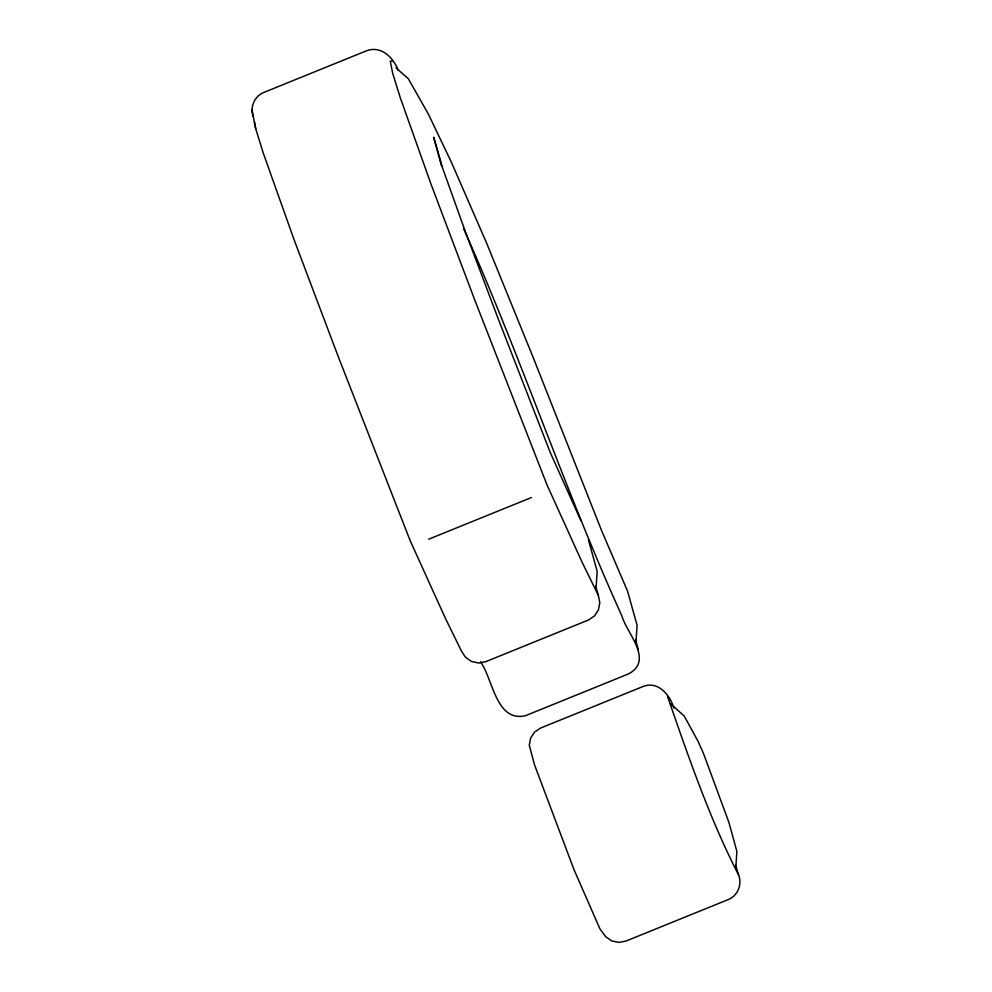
<?xml version="1.0" encoding="UTF-8"?>
<svg xmlns="http://www.w3.org/2000/svg" width="992" height="992" viewBox="0 0 992 992"><rect width="100%" height="100%" fill="white"/><g stroke="black" fill="none" stroke-linecap="round" stroke-linejoin="round"><path stroke-width="1.49" d="M596.031 588.194L597.172 571.305L588.38 539.611M635.959 642.159L637.1 625.282L627.552 591.158L601.35 529.988L533.46 358.186L486.601 243.065L451.682 162.886L428.556 114.44L408.332 78.752L395.994 67.828M735.766 868.124L736.882 851.434L728.847 822.232L703.452 753.399L698.182 741.545L684.207 716.038L670.505 703.762M253.307 116.696C249.724 107.446 254.287 96.534 263.413 92.616L366.122 50.952C380.878 45.062 393.303 57.35 398.238 70.345M428.68 539.214L531.39 497.55M392.72 61.194L390.253 61.144L392.646 73.123L400.173 97.414L431.012 184.152L475.056 300.75L547.014 484.914L582.13 562.303L598.362 595.46L599.8 602.727L598.399 609.956L594.394 616.032L588.392 620.037L485.683 661.701L478.59 663.016L471.485 661.441L465.459 657.225L461.429 651.012L445.185 617.855L410.08 540.466L338.123 356.302L294.078 239.704L263.227 152.966L255.713 128.675L251.931 109.604M669.451 698.653L667.641 696.806C688.584 757.07 709.503 818.4 738.631 875.068C742.264 884.356 737.899 895.429 728.674 899.397L625.977 941.061L618.872 942.4L611.766 940.887L605.74 936.746L599.887 928.785L573.897 869.389L534.552 764.931L529.269 745.178L530.646 738.036L534.651 732.009L540.652 728.029L643.362 686.365C658.353 680.673 670.009 695.305 673.952 708.052M480.562 661.838C492.776 678.565 496.025 722.734 525.599 715.654L628.308 673.99C654.373 660.573 626.572 632.97 621.922 616.007C564.225 488.92 520.651 355.868 463.5 228.482M580.89 520.626L550.25 452.513L498.021 318.345L465.372 231.731L442.581 167.946L433.69 137.28L441.663 166.383M635.587 639.84L638.29 649.425M595.609 585.726L598.362 595.46M735.642 865.284L738.631 875.068M254.386 121.867L255.713 128.675"/></g></svg>
